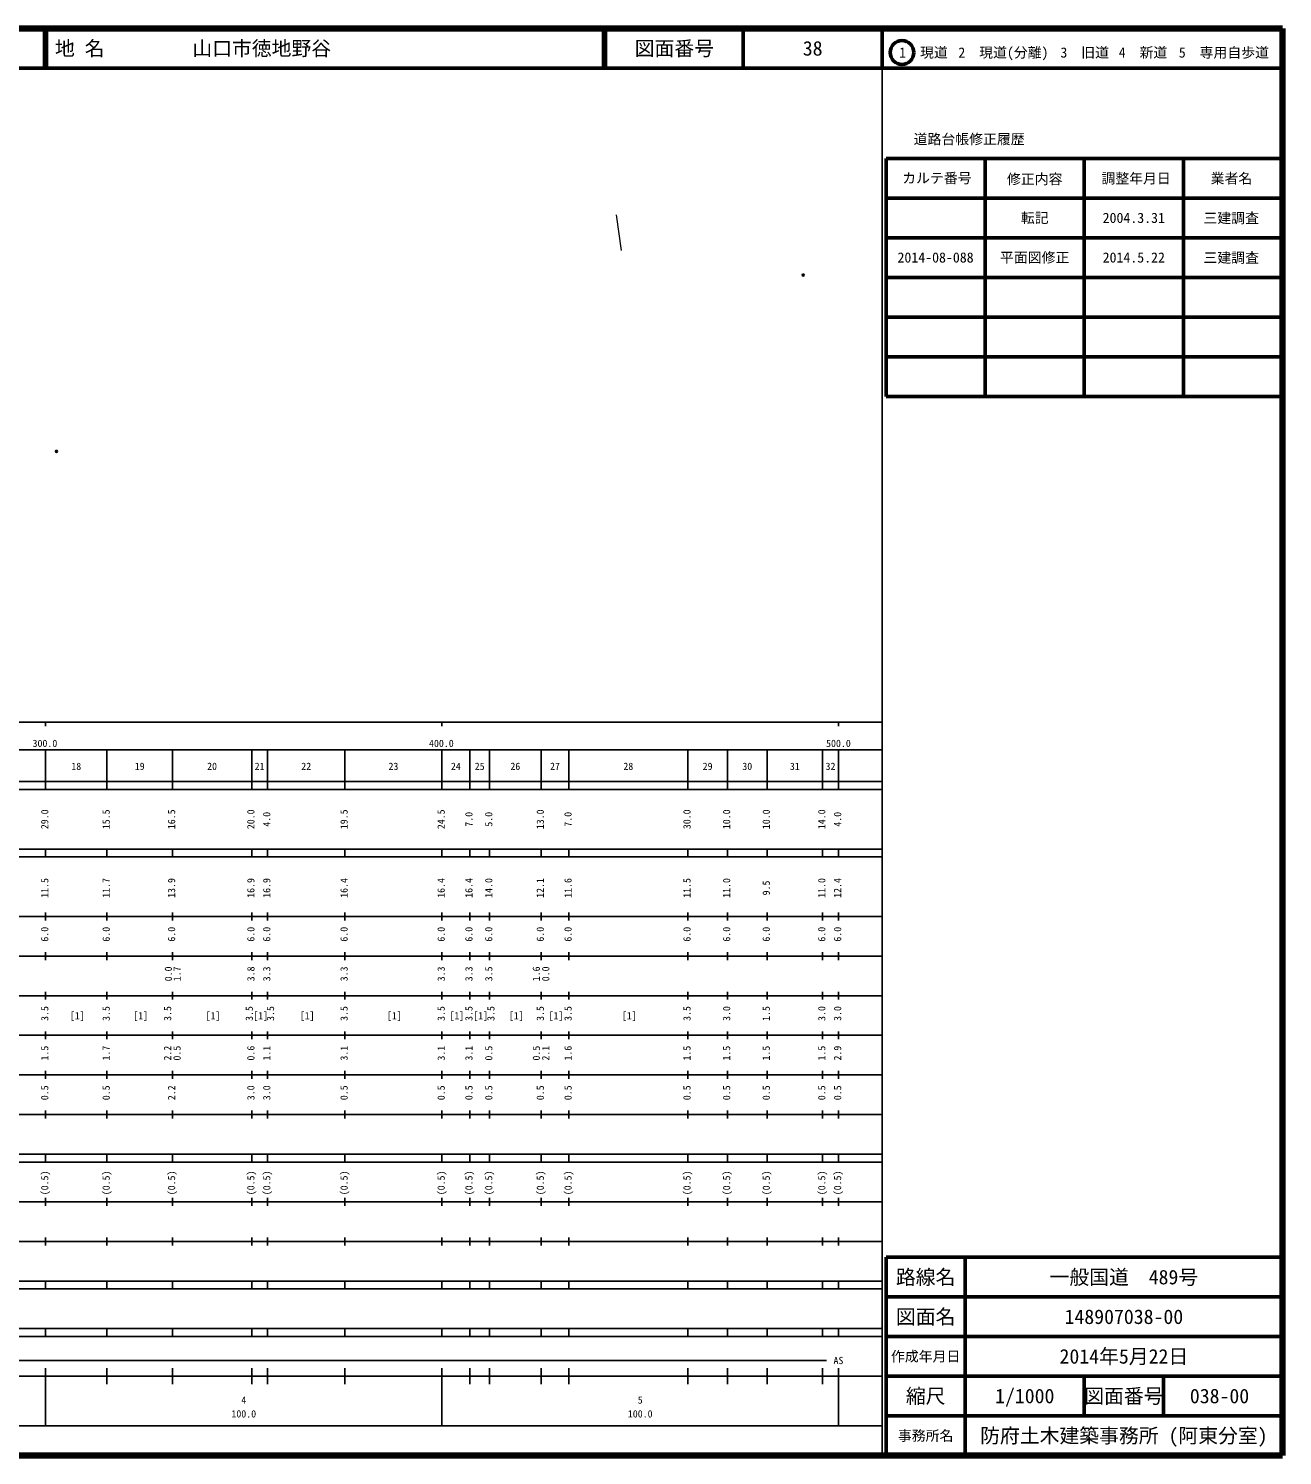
# Model space of a CAD drawing. Units: millimetres on the paper. Extents: x 40 to 680, y 20 to 380.
# Drawn here: x 363.7 to 680, y 20 to 380 of the extents above; entities that cross this region are included whole.
import ezdxf
from ezdxf.enums import TextEntityAlignment as Align

# ---------------------------------------------------------------- set-up
doc = ezdxf.new("R2010")
doc.units = ezdxf.units.MM
doc.header["$PDMODE"] = 32
doc.header["$PDSIZE"] = 0.5
doc.layers.add('M-OTRS', color=6, linetype='Continuous')
doc.layers.add('M-TTL-TXT', color=7, linetype='Continuous')
for name, color, linetype, lineweight in [('M-STR-STRC', 7, 'Continuous', 13), ('M-TTL', 2, 'Continuous', 140), ('M-TTL-BAND', 7, 'Continuous', 25), ('M-TTL-FRAM', 2, 'Continuous', 50), ('M-TTL-LINE', 7, 'Continuous', 50)]:
    doc.layers.add(name, color=color, linetype=linetype, lineweight=lineweight)
doc.styles.add('ＭＳ ゴシック', font='')
doc.styles.get('ＭＳ ゴシック').set_extended_font_data('MS Gothic')

msp = doc.modelspace()

# ---------------------------------------------------------------- linework, layer by layer
at = {"layer": 'M-OTRS'}
for p in [(559.127, 317.814), (370.738, 273.329)]:
    msp.add_point(p, dxfattribs=at)
at = {"layer": 'M-STR-STRC'}
msp.add_line((511.975, 333.016), (513.201, 324.009), dxfattribs=at)
at = {"layer": 'M-TTL'}
for p, q in [((680, 380), (40, 380)), ((680, 20), (680, 380)), ((40, 20), (680, 20))]:
    msp.add_line(p, q, dxfattribs=at)
at = {"layer": 'M-TTL-BAND'}
for p, q in [((579, 20), (579, 370)), ((40, 205), (579, 205)), ((368, 205), (368, 204)), ((468, 205), (468, 204)), ((568, 205), (568, 204)), ((68, 198), (579, 198)), ((368, 188), (368, 198)), ((383.5, 188), (383.5, 198)), ((400, 188), (400, 198)), ((420, 188), (420, 198)), ((424, 188), (424, 198)), ((443.5, 188), (443.5, 198)), ((468, 188), (468, 198)), ((475, 188), (475, 198)), ((480, 188), (480, 198)), ((493, 188), (493, 198)), ((500, 188), (500, 198)), ((530, 188), (530, 198)), ((540, 188), (540, 198)), ((550, 188), (550, 198)), ((564, 188), (564, 198)), ((568, 188), (568, 198)), ((40, 190), (579, 190)), ((40, 188), (579, 188)), ((40, 173), (579, 173)), ((368, 171), (368, 173)), ((383.5, 171), (383.5, 173)), ((400, 171), (400, 173)), ((420, 171), (420, 173)), ((424, 171), (424, 173)), ((443.5, 171), (443.5, 173)), ((468, 171), (468, 173)), ((475, 171), (475, 173)), ((480, 171), (480, 173)), ((493, 171), (493, 173)), ((500, 171), (500, 173)), ((530, 171), (530, 173)), ((540, 171), (540, 173)), ((550, 171), (550, 173)), ((564, 171), (564, 173)), ((568, 171), (568, 173)), ((40, 171), (579, 171)), ((40, 156), (579, 156)), ((368, 155), (368, 157)), ((383.5, 155), (383.5, 157)), ((400, 155), (400, 157)), ((420, 155), (420, 157)), ((424, 155), (424, 157)), ((443.5, 155), (443.5, 157)), ((468, 155), (468, 157)), ((475, 155), (475, 157)), ((480, 155), (480, 157)), ((493, 155), (493, 157)), ((500, 155), (500, 157)), ((530, 155), (530, 157)), ((540, 155), (540, 157)), ((550, 155), (550, 157)), ((564, 155), (564, 157)), ((568, 155), (568, 157)), ((46, 146), (579, 146)), ((368, 145), (368, 147)), ((383.5, 145), (383.5, 147)), ((400, 145), (400, 147)), ((420, 145), (420, 147)), ((424, 145), (424, 147)), ((443.5, 145), (443.5, 147)), ((468, 145), (468, 147)), ((475, 145), (475, 147)), ((480, 145), (480, 147)), ((493, 145), (493, 147)), ((500, 145), (500, 147)), ((530, 145), (530, 147)), ((540, 145), (540, 147)), ((550, 145), (550, 147)), ((564, 145), (564, 147)), ((568, 145), (568, 147)), ((368, 135), (368, 137)), ((383.5, 135), (383.5, 137)), ((400, 135), (400, 137)), ((420, 135), (420, 137)), ((424, 135), (424, 137)), ((443.5, 135), (443.5, 137)), ((468, 135), (468, 137)), ((475, 135), (475, 137)), ((480, 135), (480, 137)), ((493, 135), (493, 137)), ((500, 135), (500, 137)), ((530, 135), (530, 137)), ((540, 135), (540, 137)), ((550, 135), (550, 137)), ((564, 135), (564, 137)), ((568, 135), (568, 137)), ((52, 136), (579, 136)), ((46, 126), (579, 126)), ((368, 125), (368, 127)), ((383.5, 125), (383.5, 127)), ((400, 125), (400, 127)), ((420, 125), (420, 127)), ((424, 125), (424, 127)), ((443.5, 125), (443.5, 127)), ((468, 125), (468, 127)), ((475, 125), (475, 127)), ((480, 125), (480, 127)), ((493, 125), (493, 127)), ((500, 125), (500, 127)), ((530, 125), (530, 127)), ((540, 125), (540, 127)), ((550, 125), (550, 127)), ((564, 125), (564, 127)), ((568, 125), (568, 127)), ((52, 116), (579, 116)), ((368, 115), (368, 117)), ((383.5, 115), (383.5, 117)), ((400, 115), (400, 117)), ((420, 115), (420, 117)), ((424, 115), (424, 117)), ((443.5, 115), (443.5, 117)), ((468, 115), (468, 117)), ((475, 115), (475, 117)), ((480, 115), (480, 117)), ((493, 115), (493, 117)), ((500, 115), (500, 117)), ((530, 115), (530, 117)), ((540, 115), (540, 117)), ((550, 115), (550, 117)), ((564, 115), (564, 117)), ((568, 115), (568, 117)), ((46, 106), (579, 106)), ((368, 105), (368, 107)), ((383.5, 105), (383.5, 107)), ((400, 105), (400, 107)), ((420, 105), (420, 107)), ((424, 105), (424, 107)), ((443.5, 105), (443.5, 107)), ((468, 105), (468, 107)), ((475, 105), (475, 107)), ((480, 105), (480, 107)), ((493, 105), (493, 107)), ((500, 105), (500, 107)), ((530, 105), (530, 107)), ((540, 105), (540, 107)), ((550, 105), (550, 107)), ((564, 105), (564, 107)), ((568, 105), (568, 107)), ((40, 96), (579, 96)), ((40, 94), (579, 94)), ((368, 94), (368, 96)), ((383.5, 94), (383.5, 96)), ((400, 94), (400, 96)), ((420, 94), (420, 96)), ((424, 94), (424, 96)), ((443.5, 94), (443.5, 96)), ((468, 94), (468, 96)), ((475, 94), (475, 96)), ((480, 94), (480, 96)), ((493, 94), (493, 96)), ((500, 94), (500, 96)), ((530, 94), (530, 96)), ((540, 94), (540, 96)), ((550, 94), (550, 96)), ((564, 94), (564, 96)), ((568, 94), (568, 96)), ((49, 84), (579, 84)), ((368, 83), (368, 85)), ((383.5, 83), (383.5, 85)), ((400, 83), (400, 85)), ((420, 83), (420, 85)), ((424, 83), (424, 85)), ((443.5, 83), (443.5, 85)), ((468, 83), (468, 85)), ((475, 83), (475, 85)), ((480, 83), (480, 85)), ((493, 83), (493, 85)), ((500, 83), (500, 85)), ((530, 83), (530, 85)), ((540, 83), (540, 85)), ((550, 83), (550, 85)), ((564, 83), (564, 85)), ((568, 83), (568, 85)), ((40, 74), (579, 74)), ((368, 73), (368, 75)), ((383.5, 73), (383.5, 75)), ((400, 73), (400, 75)), ((420, 73), (420, 75)), ((424, 73), (424, 75)), ((443.5, 73), (443.5, 75)), ((468, 73), (468, 75)), ((475, 73), (475, 75)), ((480, 73), (480, 75)), ((493, 73), (493, 75)), ((500, 73), (500, 75)), ((530, 73), (530, 75)), ((540, 73), (540, 75)), ((550, 73), (550, 75)), ((564, 73), (564, 75)), ((568, 73), (568, 75)), ((40, 64), (579, 64)), ((40, 62), (579, 62)), ((368, 62), (368, 64)), ((383.5, 62), (383.5, 64)), ((400, 62), (400, 64)), ((420, 62), (420, 64)), ((424, 62), (424, 64)), ((443.5, 62), (443.5, 64)), ((468, 62), (468, 64)), ((475, 62), (475, 64)), ((480, 62), (480, 64)), ((493, 62), (493, 64)), ((500, 62), (500, 64)), ((530, 62), (530, 64)), ((540, 62), (540, 64)), ((550, 62), (550, 64)), ((564, 62), (564, 64)), ((568, 62), (568, 64)), ((40, 52), (579, 52)), ((368, 50), (368, 52)), ((383.5, 50), (383.5, 52)), ((400, 50), (400, 52)), ((420, 50), (420, 52)), ((424, 50), (424, 52)), ((443.5, 50), (443.5, 52)), ((468, 50), (468, 52)), ((475, 50), (475, 52)), ((480, 50), (480, 52)), ((493, 50), (493, 52)), ((500, 50), (500, 52)), ((530, 50), (530, 52)), ((540, 50), (540, 52)), ((550, 50), (550, 52)), ((564, 50), (564, 52)), ((568, 50), (568, 52)), ((40, 50), (579, 50)), ((71, 44), (565, 44)), ((40, 40), (579, 40)), ((368, 27.5), (368, 42)), ((383.5, 38), (383.5, 42)), ((400, 38), (400, 42)), ((420, 38), (420, 42)), ((424, 38), (424, 42)), ((443.5, 38), (443.5, 42)), ((468, 27.5), (468, 42)), ((475, 38), (475, 42)), ((480, 38), (480, 42)), ((493, 38), (493, 42)), ((500, 38), (500, 42)), ((530, 38), (530, 42)), ((540, 38), (540, 42)), ((550, 38), (550, 42)), ((564, 38), (564, 42)), ((568, 27.5), (568, 42)), ((68, 27.5), (579, 27.5))]:
    msp.add_line(p, q, dxfattribs=at)
at = {"layer": 'M-TTL-FRAM'}
for p, q in [((580, 347.197), (580, 287.197)), ((580, 347.197), (680, 347.197)), ((580, 287.197), (680, 287.197)), ((680, 70), (580, 70)), ((580, 70), (580, 20))]:
    msp.add_line(p, q, dxfattribs=at)
at = {"layer": 'M-TTL-LINE'}
for p, q in [((367.75, 380), (367.75, 370)), ((368.25, 380), (368.25, 370)), ((508.747, 380), (508.747, 370)), ((509.247, 380), (509.247, 370)), ((543.997, 380), (543.997, 370)), ((579, 380), (579, 370)), ((40, 370), (680, 370)), ((605, 347.197), (605, 287.197)), ((630, 347.197), (630, 287.197)), ((655, 347.197), (655, 287.197)), ((580, 337.197), (680, 337.197)), ((580, 327.197), (680, 327.197)), ((580, 317.197), (680, 317.197)), ((580, 307.197), (680, 307.197)), ((580, 297.197), (680, 297.197)), ((600, 70), (600, 20)), ((680, 60), (580, 60)), ((680, 50), (580, 50)), ((680, 40), (580, 40)), ((630, 40), (630, 30)), ((650, 40), (650, 30)), ((680, 30), (580, 30))]:
    msp.add_line(p, q, dxfattribs=at)
msp.add_circle((584.031, 373.958), 3, dxfattribs=at)

# ---------------------------------------------------------------- texts
at = {"layer": 'M-TTL-BAND', "style": 'ＭＳ ゴシック'}
for s, p in [('300.0', (367.844, 198.195)), ('400.0', (467.844, 198.195)), ('500.0', (568, 198.195)), ('18', (375.75, 192.405)), ('19', (391.75, 192.405)), ('20', (410, 192.405)), ('21', (422, 192.405)), ('22', (433.75, 192.405)), ('23', (455.75, 192.405)), ('24', (471.5, 192.405)), ('25', (477.5, 192.405)), ('26', (486.5, 192.405)), ('27', (496.5, 192.405)), ('28', (515, 192.405)), ('29', (535, 192.405)), ('30', (545, 192.405)), ('31', (557, 192.405)), ('32', (566, 192.405)), ('[1]', (375.997, 129.5)), ('[1]', (391.997, 129.5)), ('[1]', (410.247, 129.5)), ('[1]', (422.247, 129.5)), ('[1]', (433.997, 129.5)), ('[1]', (455.997, 129.5)), ('[1]', (471.747, 129.5)), ('[1]', (477.747, 129.5)), ('[1]', (486.747, 129.5)), ('[1]', (496.747, 129.5)), ('[1]', (515.247, 129.5)), ('AS', (568, 42.5)), ('4', (418, 32.523)), ('5', (518, 32.523)), ('100.0', (418, 29.033)), ('100.0', (518, 29.033))]:
    msp.add_text(s, height=1.833, dxfattribs=at).set_placement(p, align=Align.BOTTOM_CENTER)
for s, p in [('29.0', (369.247, 180.5)), ('15.5', (384.747, 180.5)), ('16.5', (401.247, 180.5)), ('20.0', (421.247, 180.5)), ('4.0', (425.247, 180.5)), ('19.5', (444.747, 180.5)), ('24.5', (469.247, 180.5)), ('7.0', (476.247, 180.5)), ('5.0', (481.247, 180.5)), ('13.0', (494.247, 180.5)), ('7.0', (501.247, 180.5)), ('30.0', (531.247, 180.5)), ('10.0', (541.247, 180.5)), ('10.0', (551.247, 180.5)), ('14.0', (565.247, 180.5)), ('4.0', (569.247, 180.5)), ('11.5', (369.247, 163.174)), ('11.7', (384.747, 163.174)), ('13.9', (401.247, 163.174)), ('16.9', (421.247, 163.174)), ('16.9', (425.247, 163.174)), ('16.4', (444.747, 163.174)), ('16.4', (469.247, 163.174)), ('16.4', (476.247, 163.174)), ('14.0', (481.247, 163.174)), ('12.1', (494.247, 163.174)), ('11.6', (501.247, 163.174)), ('11.5', (531.247, 163.174)), ('11.0', (541.247, 163.174)), ('9.5', (551.247, 163.174)), ('11.0', (565.247, 163.174)), ('12.4', (569.247, 163.174)), ('6.0', (369.247, 151.5)), ('6.0', (384.747, 151.5)), ('6.0', (401.247, 151.5)), ('6.0', (421.247, 151.5)), ('6.0', (425.247, 151.5)), ('6.0', (444.747, 151.5)), ('6.0', (469.247, 151.5)), ('6.0', (476.247, 151.5)), ('6.0', (481.247, 151.5)), ('6.0', (494.247, 151.5)), ('6.0', (501.247, 151.5)), ('6.0', (531.247, 151.5)), ('6.0', (541.247, 151.5)), ('6.0', (551.247, 151.5)), ('6.0', (565.247, 151.5)), ('6.0', (569.247, 151.5)), ('0.0', (400.431, 141.5)), ('1.7', (402.617, 141.5)), ('3.8', (421.247, 141.5)), ('3.3', (425.247, 141.5)), ('3.3', (444.747, 141.5)), ('3.3', (469.247, 141.5)), ('3.3', (476.247, 141.5)), ('3.5', (481.247, 141.5)), ('1.6', (493.247, 141.5)), ('0.0', (495.617, 141.5)), ('3.5', (369.247, 131.5)), ('3.5', (384.747, 131.5)), ('3.5', (400.247, 131.5)), ('3.5', (420.841, 131.5)), ('3.5', (426.195, 131.5)), ('3.5', (444.747, 131.5)), ('3.5', (469.247, 131.5)), ('3.5', (476.247, 131.5)), ('3.5', (481.789, 131.5)), ('3.5', (494.247, 131.5)), ('3.5', (501.247, 131.5)), ('3.5', (531.247, 131.5)), ('3.0', (541.247, 131.5)), ('1.5', (551.247, 131.5)), ('3.0', (565.247, 131.5)), ('3.0', (569.247, 131.5)), ('1.5', (369.247, 121.5)), ('1.7', (384.747, 121.5)), ('2.2', (400.247, 121.5)), ('0.5', (402.617, 121.5)), ('0.6', (421.247, 121.5)), ('1.1', (425.247, 121.5)), ('3.1', (444.747, 121.5)), ('3.1', (469.247, 121.5)), ('3.1', (476.247, 121.5)), ('0.5', (481.247, 121.5)), ('0.5', (493.247, 121.5)), ('2.1', (495.617, 121.5)), ('1.6', (501.247, 121.5)), ('1.5', (531.247, 121.5)), ('1.5', (541.247, 121.5)), ('1.5', (551.247, 121.5)), ('1.5', (565.247, 121.5)), ('2.9', (569.247, 121.5)), ('0.5', (369.247, 111.5)), ('0.5', (384.747, 111.5)), ('2.2', (401.247, 111.5)), ('3.0', (421.247, 111.5)), ('3.0', (425.247, 111.5)), ('0.5', (444.747, 111.5)), ('0.5', (469.247, 111.5)), ('0.5', (476.247, 111.5)), ('0.5', (481.247, 111.5)), ('0.5', (494.247, 111.5)), ('0.5', (501.247, 111.5)), ('0.5', (531.247, 111.5)), ('0.5', (541.247, 111.5)), ('0.5', (551.247, 111.5)), ('0.5', (565.247, 111.5)), ('0.5', (569.247, 111.5)), ('(0.5)', (369.247, 88.764)), ('(0.5)', (384.747, 88.764)), ('(0.5)', (401.247, 88.764)), ('(0.5)', (421.247, 88.764)), ('(0.5)', (425.247, 88.764)), ('(0.5)', (444.747, 88.764)), ('(0.5)', (469.247, 88.764)), ('(0.5)', (476.247, 88.764)), ('(0.5)', (481.247, 88.764)), ('(0.5)', (494.247, 88.764)), ('(0.5)', (501.247, 88.764)), ('(0.5)', (531.247, 88.764)), ('(0.5)', (541.247, 88.764)), ('(0.5)', (551.247, 88.764)), ('(0.5)', (565.247, 88.764)), ('(0.5)', (569.247, 88.764))]:
    msp.add_text(s, height=1.833, rotation=90, dxfattribs=at).set_placement(p, align=Align.BOTTOM_CENTER)
at = {"layer": 'M-TTL-TXT', "style": 'ＭＳ ゴシック'}
for s, p in [('地 名', (370.38, 375)), ('山口市徳地野谷', (405.024, 375))]:
    msp.add_text(s, height=3.666, dxfattribs=at).set_placement(p, align=Align.MIDDLE_LEFT)
for s, height, p in [('図面番号', 3.666, (526.622, 375)), ('38', 3.666, (561.497, 375)), ('1\u3000現道', 2.566, (589.448, 373.958)), ('2\u3000現道(分離)', 2.566, (609.619, 373.958)), ('3\u3000旧道', 2.566, (630.121, 373.958)), ('4\u3000新道', 2.566, (644.824, 373.958)), ('5\u3000専用自歩道', 2.566, (665.228, 373.958)), ('道路台帳修正履歴', 2.566, (600.968, 352.113)), ('カルテ番号', 2.566, (592.839, 342.277)), ('修正内容', 2.566, (617.509, 342.023)), ('調整年月日', 2.566, (643.089, 342.197)), ('業者名', 2.566, (667.134, 342.197)), ('転記', 2.566, (617.5, 332.245)), ('2004.3.31', 2.566, (642.5, 332.245)), ('三建調査', 2.566, (667.077, 332.189)), ('2014-08-088', 2.566, (592.5, 322.245)), ('平面図修正', 2.566, (617.5, 322.245)), ('2014.5.22', 2.566, (642.5, 322.245)), ('三建調査', 2.566, (667.077, 322.189)), ('路線名', 3.666, (590, 65)), ('路線名', 3.666, (590, 65)), ('一般国道\u3000489号', 3.666, (640, 65)), ('図面名', 3.666, (590, 55)), ('図面名', 3.666, (590, 55)), ('148907038-00', 3.666, (640, 55)), ('2014年5月22日', 3.666, (640, 45)), ('作成年月日', 2.566, (590, 45)), ('作成年月日', 2.566, (590, 45)), ('縮尺', 3.666, (590, 35)), ('縮尺', 3.666, (590, 35)), ('1/1000', 3.666, (615, 35)), ('図面番号', 3.666, (640, 35)), ('図面番号', 3.666, (640, 35)), ('038-00', 3.666, (664.125, 35)), ('事務所名', 2.566, (590, 25)), ('事務所名', 2.566, (590, 25)), ('防府土木建築事務所 (阿東分室)', 3.666, (640, 25))]:
    msp.add_text(s, height=height, dxfattribs=at).set_placement(p, align=Align.MIDDLE_CENTER)

doc.saveas('drawing.dxf')
